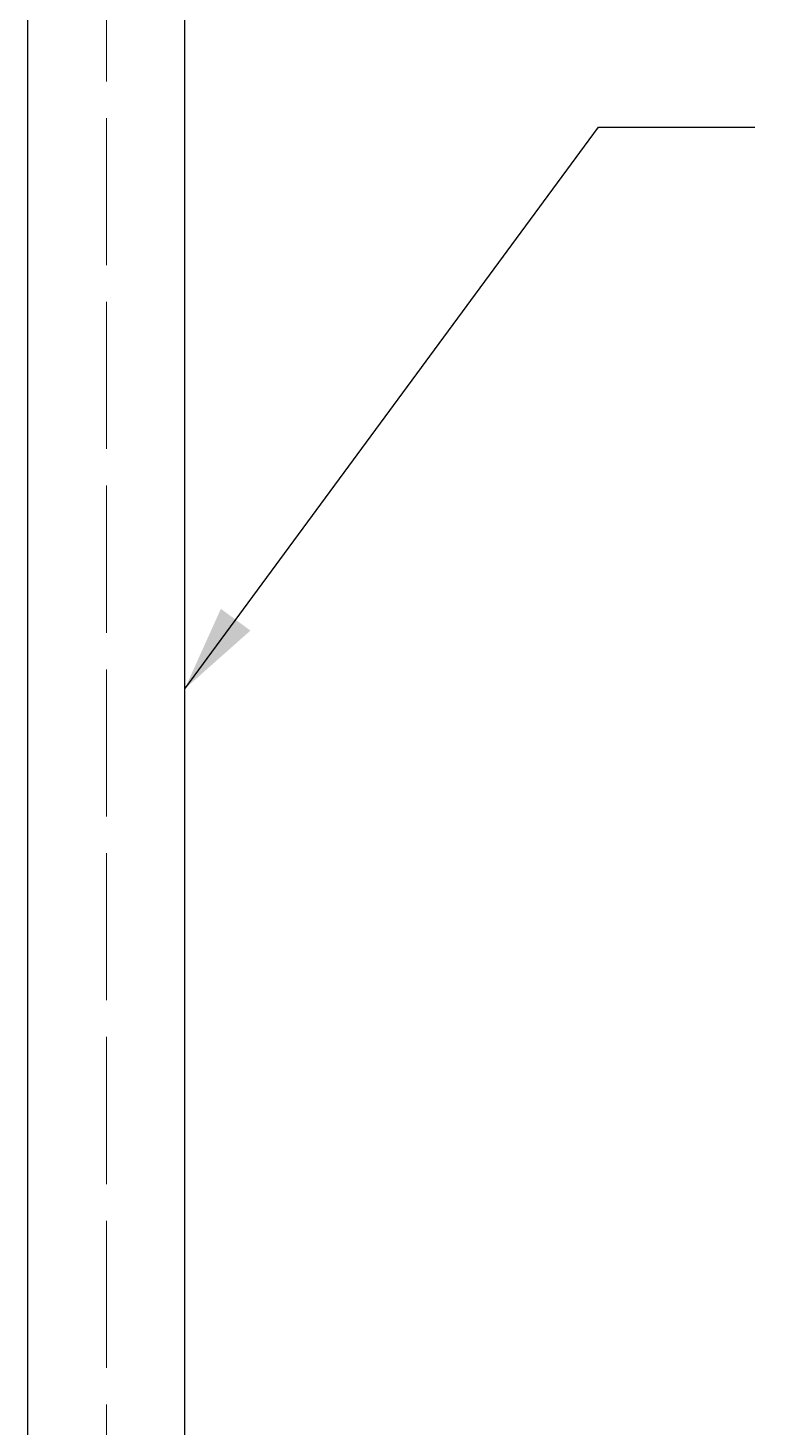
# Model space of a CAD drawing. Header units: millimetres. Extents: x 24811 to 87790, y -117828 to -2257.
# Drawn here: x 86878.2 to 86938.5, y -117394.5 to -117280.3 of the extents above; entities that cross this region are included whole.
import ezdxf

# ---------------------------------------------------------------- set-up
doc = ezdxf.new("R2010")
doc.units = ezdxf.units.MM
doc.linetypes.add('ACAD_ISO02W100', pattern=[15, 12, -3])
doc.layers.add('尺寸標注', color=1, linetype='Continuous', lineweight=30)
doc.dimstyles.new('DIMSTYLE_1', dxfattribs={"dimtxt": 9.5, "dimasz": 7, "dimexe": 0.18, "dimexo": 0.0625, "dimgap": 1, "dimtad": 1, "dimtoh": 1, "dimdsep": 46, "dimtxsty": 'Standard', "dimblk": '_FILLED', "dimcen": 0.09, "dimadec": 0, "dimazin": 0, "dimtp": 0.01, "dimtm": 0.01, "dimtfac": 1, "dimtofl": 0, "dimtmove": 0, "dimatfit": 3, "dimldrblk": '_FILLED', "dimfxl": 1, "dimtolj": 1, "dimarcsym": 0})

# ---------------------------------------------------------------- blocks, each defined once
blk = doc.blocks.new('_FILLED')
at = {"color": 0, "linetype": 'ByBlock'}
blk.add_solid([(0, 0), (-1, 0.214), (-1, -0.214)], dxfattribs=at)
blk = doc.blocks.new('ggg')
at = {"layer": '尺寸標注', "color": 1, "ltscale": 5}
blk.add_leader([(86849.33, -116298.13), (86883.08, -116252.28), (86895.83, -116252.28)], dimstyle='DIMSTYLE_1', dxfattribs=at)

msp = doc.modelspace()

# ---------------------------------------------------------------- linework, layer by layer
at = {"color": 2, "linetype": 'ACAD_ISO02W100', "lineweight": 9}
msp.add_lwpolyline([(86889.63, -117187.83), (87641.63, -117187.83, -0.414214), (87646.63, -117192.83), (87646.63, -117614.63, -0.414214), (87641.63, -117619.63), (86889.63, -117619.63, -0.414214), (86884.63, -117614.63), (86884.63, -117192.83, -0.414214)], format="xyb", close=True, dxfattribs=at)
at = {"color": 3, "lineweight": 30}
msp.add_lwpolyline([(86896.03, -117194.23), (87635.23, -117194.23, -0.414214), (87640.23, -117199.23), (87640.23, -117608.23, -0.414214), (87635.23, -117613.23), (86896.03, -117613.23, -0.414214), (86891.03, -117608.23), (86891.03, -117199.23, -0.414214)], format="xyb", close=True, dxfattribs=at)
at = {"layer": '尺寸標注', "color": 0}
msp.add_lwpolyline([(86883.23, -117181.43), (87648.03, -117181.43, -0.414214), (87653.03, -117186.43), (87653.03, -117621.03, -0.414214), (87648.03, -117626.03), (86883.23, -117626.03, -0.414214), (86878.23, -117621.03), (86878.23, -117186.43, -0.414214)], format="xyb", close=True, dxfattribs=at)

# ---------------------------------------------------------------- block references
msp.add_blockref('ggg', (41.7, -1036.08), dxfattribs=at)

doc.saveas('drawing.dxf')
